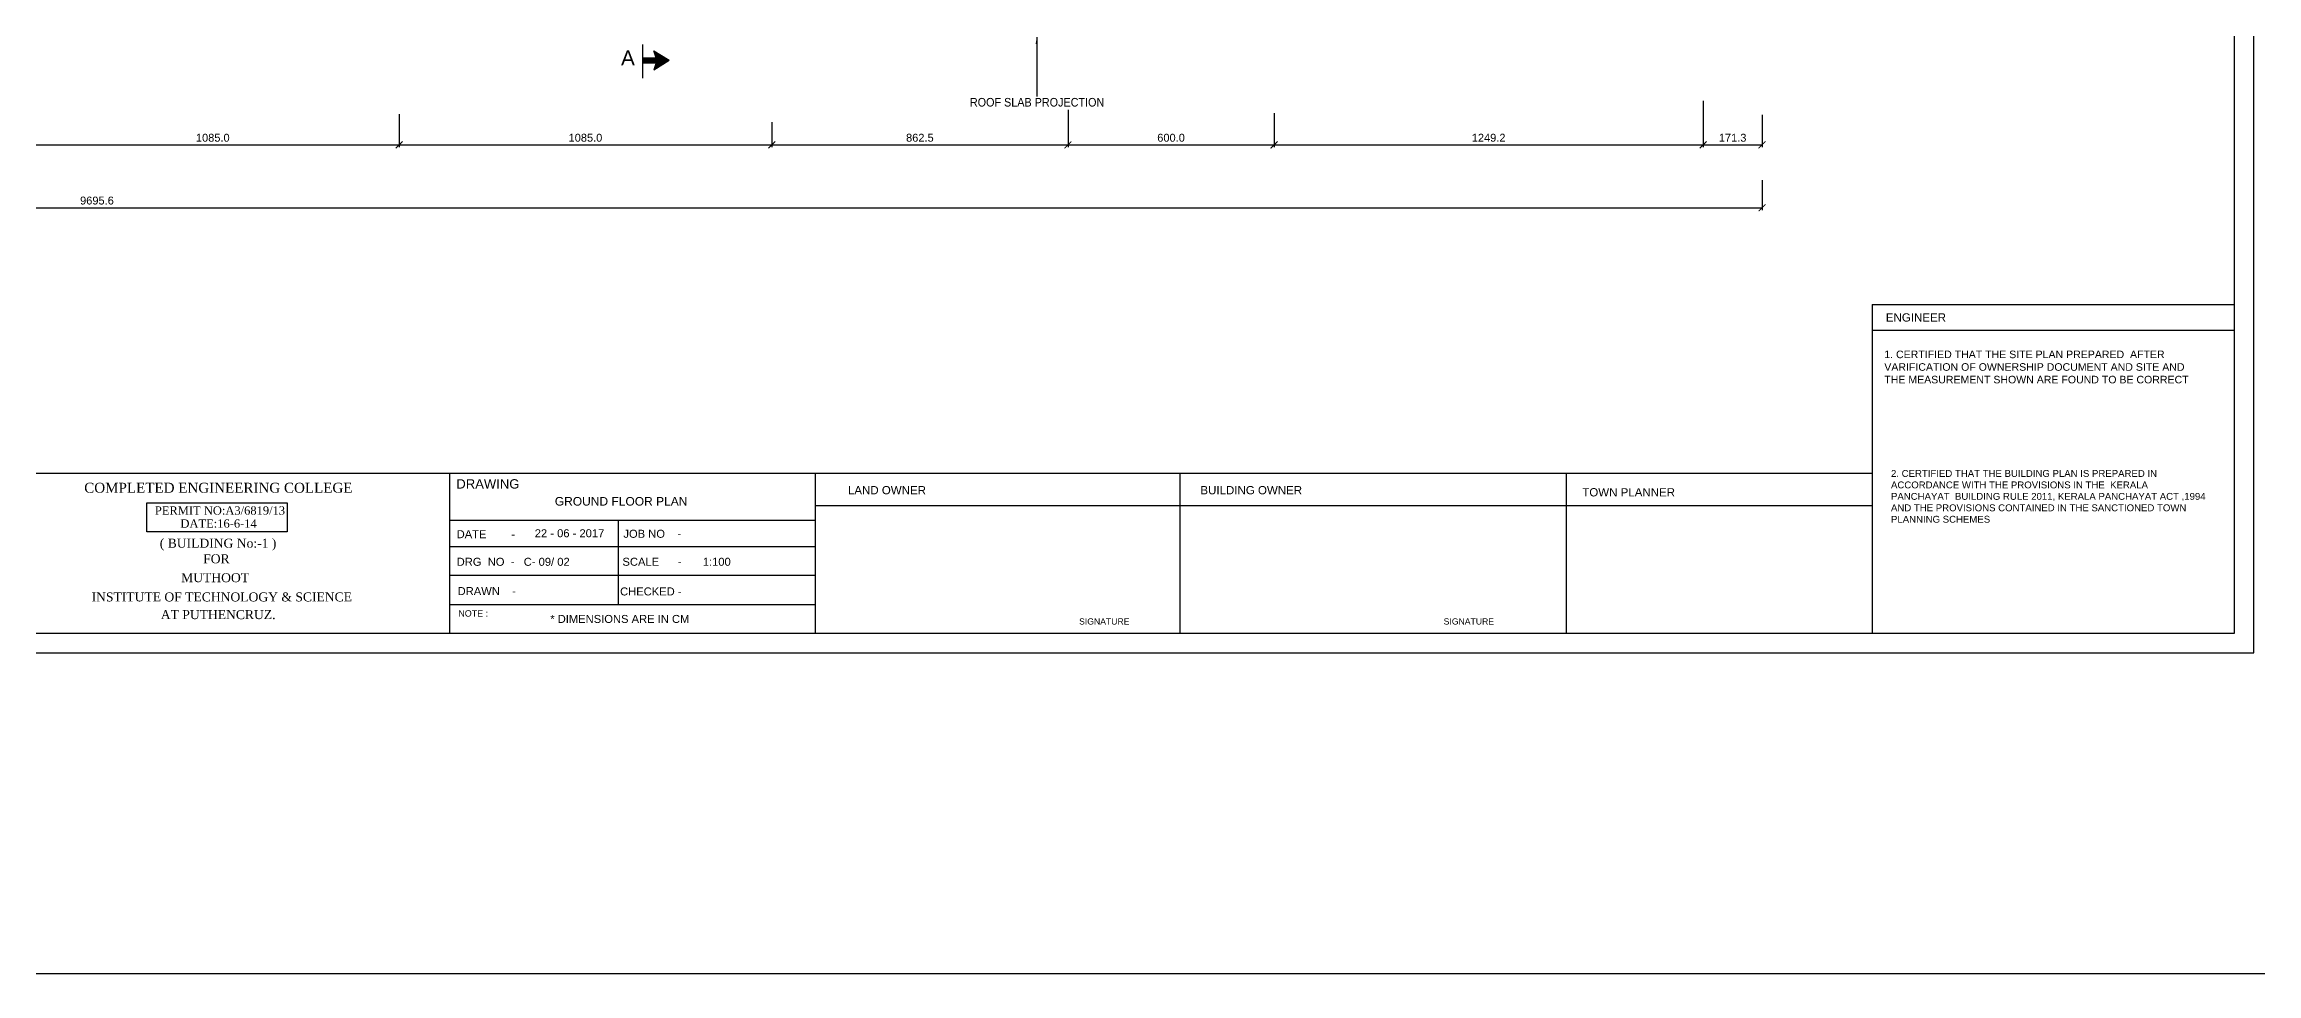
# Model space of a CAD drawing. Extents: x 53439 to 79867, y -144071 to -73305.
# Drawn here: x 67836 to 74278, y -144071 to -141365 of the extents above; entities that cross this region are included whole.
import ezdxf

# ---------------------------------------------------------------- set-up
doc = ezdxf.new("R2010")
doc.units = 0
doc.header["$LTSCALE"] = 0.1
doc.header["$MEASUREMENT"] = 0
doc.header["$PDMODE"] = 35
doc.header["$PDSIZE"] = -0.8
doc.layers.get('0').update_dxf_attribs({"linetype": 'CONTINUOUS'})
doc.layers.get('DEFPOINTS').update_dxf_attribs({"linetype": 'CONTINUOUS'})
for name, color, linetype in [('BOR', 200, 'CONTINUOUS'), ('BOR1', 230, 'CONTINUOUS'), ('HAT', 253, 'CONTINUOUS'), ('LAYER4', 130, 'CONTINUOUS'), ('TEXT', 7, 'CONTINUOUS'), ('THIN_HA', 253, 'CONTINUOUS'), ('WALL', 6, 'CONTINUOUS'), ('WIN', 102, 'CONTINUOUS')]:
    doc.layers.add(name, color=color, linetype=linetype)
doc.styles.add('1MM', font='arial.ttf')
doc.styles.add('2MM', font='arial.ttf', dxfattribs={"height": 100})
doc.styles.add('3MM', font='arial.ttf')
doc.styles.add('BORDER', font='times.ttf')
doc.styles.add('DIM', font='arial.ttf', dxfattribs={"width": 0.7, "height": 1})
doc.styles.add('DUTCH', font='arial.ttf')
doc.dimstyles.new('KRI', dxfattribs={"dimtxt": 23, "dimasz": 20, "dimexe": 7, "dimexo": 0, "dimgap": 9, "dimtad": 1, "dimdec": 1, "dimzin": 1, "dimtxsty": '1MM', "dimblk": 'ARCHTICK', "dimcen": 0.5, "dimclrd": 252, "dimclre": 252, "dimclrt": 7, "dimaunit": 1, "dimadec": 8, "dimazin": 3, "dimtfac": 1, "dimtdec": 1, "dimtmove": 0, "dimatfit": 3})

# ---------------------------------------------------------------- blocks, each defined once
blk = doc.blocks.new('A$C2D1352FE')
at = {"layer": 'HAT', "linetype": 'CONTINUOUS', "ltscale": 0.1}
blk.add_hatch(color=256, dxfattribs=at).paths.add_polyline_path([(65.2, 110.8), (25.3, 47), (54.5, 56.6), (54.5, 0), (75.9, 0), (75.9, 56.6), (105.2, 47)])
at = {"layer": 'WALL', "linetype": 'CONTINUOUS', "ltscale": 0.1}
for p, q in [((25.3, 47), (65.2, 110.8)), ((105.2, 47), (65.2, 110.8)), ((0, 0), (139.2, 0)), ((54.5, 56.6), (25.3, 47)), ((54.5, 0), (54.5, 56.6)), ((75.9, 0), (75.9, 56.6)), ((75.9, 56.6), (105.2, 47))]:
    blk.add_line(p, q, dxfattribs=at)
blk = doc.blocks.new('_ARCHTICK')
at = {"layer": 'WALL', "color": 0, "const_width": 0.15}
blk.add_lwpolyline([(-0.5, -0.5), (0.5, 0.5)], dxfattribs=at)
blk = doc.blocks.new('*D372')
at = {"layer": 'DEFPOINTS', "color": 0, "linetype": 'CONTINUOUS', "ltscale": 0.1}
for p in [(68869.3, -141569.1), (67784.3, -141623.7), (68869.3, -141658.4)]:
    blk.add_point(p, dxfattribs=at)
at = {"layer": 'WIN', "color": 252, "linetype": 'CONTINUOUS', "ltscale": 0.1}
for p, q in [((68869.3, -141569.1), (68869.3, -141665.4)), ((67784.3, -141623.7), (67784.3, -141665.4)), ((67784.3, -141658.4), (68869.3, -141658.4))]:
    blk.add_line(p, q, dxfattribs=at)
at = {"layer": 'WIN', "color": 252, "linetype": 'CONTINUOUS', "ltscale": 0.1, "xscale": 20, "yscale": 20, "zscale": 20, "rotation": 180}
blk.add_blockref('_ARCHTICK', (67784.3, -141658.4), dxfattribs=at)
at = {"layer": 'WIN', "color": 252, "linetype": 'CONTINUOUS', "ltscale": 0.1, "xscale": 20, "yscale": 20, "zscale": 20}
blk.add_blockref('_ARCHTICK', (68869.3, -141658.4), dxfattribs=at)
at = {"layer": 'WIN', "color": 7, "linetype": 'CONTINUOUS', "ltscale": 0.1, "insert": (68326.8, -141637.7), "char_height": 23, "attachment_point": 5, "style": '1MM'}
blk.add_mtext('1085.0', dxfattribs=at)
blk = doc.blocks.new('*D373')
at = {"layer": 'DEFPOINTS', "color": 0, "linetype": 'CONTINUOUS', "ltscale": 0.1}
for p in [(68869.3, -141569.1), (69954.3, -141592.2), (69954.3, -141658.4)]:
    blk.add_point(p, dxfattribs=at)
at = {"layer": 'WIN', "color": 252, "linetype": 'CONTINUOUS', "ltscale": 0.1}
for p, q in [((68869.3, -141569.1), (68869.3, -141665.4)), ((69954.3, -141592.2), (69954.3, -141665.4)), ((68869.3, -141658.4), (69954.3, -141658.4))]:
    blk.add_line(p, q, dxfattribs=at)
at = {"layer": 'WIN', "color": 252, "linetype": 'CONTINUOUS', "ltscale": 0.1, "xscale": 20, "yscale": 20, "zscale": 20, "rotation": 180}
blk.add_blockref('_ARCHTICK', (68869.3, -141658.4), dxfattribs=at)
at = {"layer": 'WIN', "color": 252, "linetype": 'CONTINUOUS', "ltscale": 0.1, "xscale": 20, "yscale": 20, "zscale": 20}
blk.add_blockref('_ARCHTICK', (69954.3, -141658.4), dxfattribs=at)
at = {"layer": 'WIN', "color": 7, "linetype": 'CONTINUOUS', "ltscale": 0.1, "insert": (69411.8, -141637.7), "char_height": 23, "attachment_point": 5, "style": '1MM'}
blk.add_mtext('1085.0', dxfattribs=at)
blk = doc.blocks.new('*D374')
at = {"layer": 'DEFPOINTS', "color": 0, "linetype": 'CONTINUOUS', "ltscale": 0.1}
for p in [(70816.8, -141556.8), (69954.3, -141592.2), (70816.8, -141658.4)]:
    blk.add_point(p, dxfattribs=at)
at = {"layer": 'WIN', "color": 252, "linetype": 'CONTINUOUS', "ltscale": 0.1}
for p, q in [((70816.8, -141556.8), (70816.8, -141665.4)), ((69954.3, -141592.2), (69954.3, -141665.4)), ((69954.3, -141658.4), (70816.8, -141658.4))]:
    blk.add_line(p, q, dxfattribs=at)
at = {"layer": 'WIN', "color": 252, "linetype": 'CONTINUOUS', "ltscale": 0.1, "xscale": 20, "yscale": 20, "zscale": 20, "rotation": 180}
blk.add_blockref('_ARCHTICK', (69954.3, -141658.4), dxfattribs=at)
at = {"layer": 'WIN', "color": 252, "linetype": 'CONTINUOUS', "ltscale": 0.1, "xscale": 20, "yscale": 20, "zscale": 20}
blk.add_blockref('_ARCHTICK', (70816.8, -141658.4), dxfattribs=at)
at = {"layer": 'WIN', "color": 7, "linetype": 'CONTINUOUS', "ltscale": 0.1, "insert": (70385.5, -141637.7), "char_height": 23, "attachment_point": 5, "style": '1MM'}
blk.add_mtext('862.5', dxfattribs=at)
blk = doc.blocks.new('*D375')
at = {"layer": 'DEFPOINTS', "color": 0, "linetype": 'CONTINUOUS', "ltscale": 0.1}
for p in [(70816.8, -141556.8), (71416.8, -141565.6), (71416.8, -141658.4)]:
    blk.add_point(p, dxfattribs=at)
at = {"layer": 'WIN', "color": 252, "linetype": 'CONTINUOUS', "ltscale": 0.1}
for p, q in [((70816.8, -141556.8), (70816.8, -141665.4)), ((71416.8, -141565.6), (71416.8, -141665.4)), ((70816.8, -141658.4), (71416.8, -141658.4))]:
    blk.add_line(p, q, dxfattribs=at)
at = {"layer": 'WIN', "color": 252, "linetype": 'CONTINUOUS', "ltscale": 0.1, "xscale": 20, "yscale": 20, "zscale": 20, "rotation": 180}
blk.add_blockref('_ARCHTICK', (70816.8, -141658.4), dxfattribs=at)
at = {"layer": 'WIN', "color": 252, "linetype": 'CONTINUOUS', "ltscale": 0.1, "xscale": 20, "yscale": 20, "zscale": 20}
blk.add_blockref('_ARCHTICK', (71416.8, -141658.4), dxfattribs=at)
at = {"layer": 'WIN', "color": 7, "linetype": 'CONTINUOUS', "ltscale": 0.1, "insert": (71116.8, -141637.7), "char_height": 23, "attachment_point": 5, "style": '1MM'}
blk.add_mtext('600.0', dxfattribs=at)
blk = doc.blocks.new('*D376')
at = {"layer": 'DEFPOINTS', "color": 0, "linetype": 'CONTINUOUS', "ltscale": 0.1}
for p in [(71416.8, -141565.6), (72666, -141530.3, 0), (72666, -141658.4)]:
    blk.add_point(p, dxfattribs=at)
at = {"layer": 'WIN', "color": 252, "linetype": 'CONTINUOUS', "ltscale": 0.1}
for p, q in [((71416.8, -141565.6), (71416.8, -141665.4)), ((72666, -141530.3), (72666, -141665.4)), ((71416.8, -141658.4), (72666, -141658.4))]:
    blk.add_line(p, q, dxfattribs=at)
at = {"layer": 'WIN', "color": 252, "linetype": 'CONTINUOUS', "ltscale": 0.1, "xscale": 20, "yscale": 20, "zscale": 20, "rotation": 180}
blk.add_blockref('_ARCHTICK', (71416.8, -141658.4), dxfattribs=at)
at = {"layer": 'WIN', "color": 252, "linetype": 'CONTINUOUS', "ltscale": 0.1, "xscale": 20, "yscale": 20, "zscale": 20}
blk.add_blockref('_ARCHTICK', (72666, -141658.4), dxfattribs=at)
at = {"layer": 'WIN', "color": 7, "linetype": 'CONTINUOUS', "ltscale": 0.1, "insert": (72041.4, -141637.7), "char_height": 23, "attachment_point": 5, "style": '1MM'}
blk.add_mtext('1249.2', dxfattribs=at)
blk = doc.blocks.new('*D377')
at = {"layer": 'DEFPOINTS', "color": 0, "linetype": 'CONTINUOUS', "ltscale": 0.1}
for p in [(63141.8, -141761.2), (72837.4, -141761.2, 0), (72837.4, -141841.4)]:
    blk.add_point(p, dxfattribs=at)
at = {"layer": 'WIN', "color": 252, "linetype": 'CONTINUOUS', "ltscale": 0.1}
for p, q in [((63141.8, -141761.2), (63141.8, -141848.4)), ((72837.4, -141761.2), (72837.4, -141848.4)), ((63141.8, -141841.4), (72837.4, -141841.4))]:
    blk.add_line(p, q, dxfattribs=at)
at = {"layer": 'WIN', "color": 252, "linetype": 'CONTINUOUS', "ltscale": 0.1, "xscale": 20, "yscale": 20, "zscale": 20, "rotation": 180}
blk.add_blockref('_ARCHTICK', (63141.8, -141841.4), dxfattribs=at)
at = {"layer": 'WIN', "color": 252, "linetype": 'CONTINUOUS', "ltscale": 0.1, "xscale": 20, "yscale": 20, "zscale": 20}
blk.add_blockref('_ARCHTICK', (72837.4, -141841.4), dxfattribs=at)
at = {"layer": 'WIN', "color": 7, "linetype": 'CONTINUOUS', "ltscale": 0.1, "insert": (67989.6, -141820.6), "char_height": 23, "attachment_point": 5, "style": '1MM'}
blk.add_mtext('9695.6', dxfattribs=at)
blk = doc.blocks.new('*D378')
at = {"layer": 'DEFPOINTS', "color": 0, "linetype": 'CONTINUOUS', "ltscale": 0.1}
for p in [(72666, -141571), (72837.4, -141571, 0), (72837.4, -141658.4)]:
    blk.add_point(p, dxfattribs=at)
at = {"layer": 'WIN', "color": 252, "linetype": 'CONTINUOUS', "ltscale": 0.1}
for p, q in [((72666, -141571), (72666, -141665.4)), ((72837.4, -141571), (72837.4, -141665.4)), ((72666, -141658.4), (72837.4, -141658.4))]:
    blk.add_line(p, q, dxfattribs=at)
at = {"layer": 'WIN', "color": 252, "linetype": 'CONTINUOUS', "ltscale": 0.1, "xscale": 20, "yscale": 20, "zscale": 20, "rotation": 180}
blk.add_blockref('_ARCHTICK', (72666, -141658.4), dxfattribs=at)
at = {"layer": 'WIN', "color": 252, "linetype": 'CONTINUOUS', "ltscale": 0.1, "xscale": 20, "yscale": 20, "zscale": 20}
blk.add_blockref('_ARCHTICK', (72837.4, -141658.4), dxfattribs=at)
at = {"layer": 'WIN', "color": 7, "linetype": 'CONTINUOUS', "ltscale": 0.1, "insert": (72751.7, -141637.7), "char_height": 23, "attachment_point": 5, "style": '1MM'}
blk.add_mtext('171.3', dxfattribs=at)

msp = doc.modelspace()

# ---------------------------------------------------------------- linework, layer by layer
at = {"layer": 'BOR', "linetype": 'CONTINUOUS'}
for p, q in [((73158.08, -142122.77), (73158.08, -143080.37)), ((73158.08, -142122.77), (74212.79, -142122.77)), ((73158.08, -142615.47), (67731.43, -142615.47)), ((69015.88, -142615.47), (69015.88, -143080.37)), ((69015.88, -142615.47), (69015.88, -143080.37)), ((70081.12, -142615.47), (70081.12, -143080.37)), ((71142.51, -142615.47), (71142.51, -143080.37)), ((72266.67, -142615.47), (72266.67, -143080.37)), ((70081.12, -142708.29), (73158.08, -142708.29))]:
    msp.add_line(p, q, dxfattribs=at)
at = {"layer": 'BOR'}
msp.add_lwpolyline([(74212.79, -134889.08), (58004.97, -134889.08), (58004.97, -143080.37), (74212.79, -143080.37)], close=True, dxfattribs=at)
at = {"layer": 'BOR1'}
for p, q in [((73158.08, -142198.06), (74212.79, -142198.06)), ((69015.88, -142750.86), (70081.12, -142750.86)), ((69015.88, -142750.86), (70081.12, -142750.86)), ((69507.21, -142750.86), (69507.21, -142996.86)), ((69015.88, -142827.76), (70081.12, -142827.76)), ((69015.88, -142910.63), (70081.12, -142910.63)), ((69015.88, -142996.86), (70081.12, -142996.86))]:
    msp.add_line(p, q, dxfattribs=at)
msp.add_lwpolyline([(74269.31, -134832.56), (57948.44, -134832.56), (57948.44, -143136.89), (74269.31, -143136.89)], close=True, dxfattribs=at)
at = {"layer": 'LAYER4'}
msp.add_lwpolyline([(68134.72, -142700.4), (68543.66, -142700.4), (68543.66, -142784.58), (68134.72, -142784.58)], close=True, dxfattribs=at)
at = {"layer": 'WALL', "color": 6, "linetype": 'CONTINUOUS', "ltscale": 0.1}
msp.add_lwpolyline([(53439.41, -73304.98), (79867.15, -73304.98), (79867.15, -144071.42), (53439.41, -144071.42)], close=True, dxfattribs=at)

# ---------------------------------------------------------------- block references
at = {"layer": 'HAT', "linetype": 'CONTINUOUS', "ltscale": 0.1, "xscale": 0.6999999999970896, "yscale": 0.6999999999970896, "zscale": 0.6999999999970896, "rotation": 270}
msp.add_blockref('A$C2D1352FE', (69578.24, -141366.45, -10.81), dxfattribs=at)

# ---------------------------------------------------------------- texts
at = {"style": 'DIM'}
msp.add_text('A', height=43, dxfattribs=at).set_placement((69515.5, -141426.5, -10.81))
at = {"layer": 'HAT', "linetype": 'CONTINUOUS', "ltscale": 0.1, "width": 916.654, "attachment_point": 1, "style": '1MM'}
for s, insert, char_height in [('1. CERTIFIED THAT THE SITE PLAN PREPARED  AFTER VARIFICATION OF OWNERSHIP DOCUMENT AND SITE AND THE MEASUREMENT SHOWN ARE FOUND TO BE CORRECT', (73193.35, -142257.28), 22), ('2. CERTIFIED THAT THE BUILDING PLAN IS PREPARED IN ACCORDANCE WITH THE PROVISIONS IN THE  KERALA PANCHAYAT  BUILDING RULE 2011, KERALA PANCHAYAT ACT ,1994 AND THE PROVISIONS CONTAINED IN THE SANCTIONED TOWN PLANNING SCHEMES', (73212.86, -142604.95), 20)]:
    msp.add_mtext(s, dxfattribs=dict(at, insert=insert, char_height=char_height))
at = {"layer": 'LAYER4'}
for s, height, style, p in [('ENGINEER', 24, '3MM', (73197.88, -142172.73)), ('DRAWING', 27.216, '3MM', (69035.94, -142658.92)), ('LAND OWNER', 24, '3MM', (70176.03, -142675.62)), ('BUILDING OWNER', 24, '3MM', (71202.22, -142675.62)), ('TOWN PLANNER', 24, '3MM', (72314.03, -142681.77)), ('DATE        -', 23.2943, '2MM', (69036.9, -142803.38)), ('22 - 06 - 2017', 23.2943, '2MM', (69264.2, -142800.68)), ('JOB NO    -', 23.2943, '2MM', (69522.35, -142802.19)), ('DRG  NO  -   C- 09/ 02', 23.2943, '2MM', (69036.9, -142883.73)), ('SCALE      -', 23.2943, '2MM', (69519.59, -142883.65)), ('1:100', 23.294, '2MM', (69753.44, -142883.65)), ('DRAWN    -', 23.294, '2MM', (69039.71, -142969)), ('CHECKED -', 23.294, '2MM', (69512.67, -142970.07)), ('NOTE :', 18.635, '2MM', (69041.68, -143031.67)), ('* DIMENSIONS ARE IN CM', 23.2943, '2MM', (69309.34, -143050.1)), ('SIGNATURE', 18, '3MM', (70849.06, -143054.79)), ('SIGNATURE', 18, '3MM', (71910.45, -143054.79))]:
    msp.add_text(s, height=height, dxfattribs=dict(at, style=style)).set_placement(p)
at = {"layer": 'TEXT', "style": 'DUTCH', "width": 0.9}
msp.add_text('ROOF SLAB PROJECTION', height=25, dxfattribs=at).set_placement((70531.13, -141546.71, -10.81))
at = {"layer": 'TEXT', "linetype": 'CONTINUOUS', "style": 'BORDER'}
for s, height, p in [('COMPLETED ENGINEERING COLLEGE  ', 29, (67952.59, -142671)), ('PERMIT NO:A3/6819/13', 24.0903, (68158.24, -142734.83, -211.45)), ('( BUILDING No:-1 )', 26.1852, (68172.57, -142831)), ('DATE:16-6-14', 24.0903, (68232.61, -142772.73, -211.45)), ('FOR', 26.185, (68298.85, -142876.51)), ('  MUTHOOT   ', 26.1852, (68214.93, -142931.46)), ('    INSTITUTE OF TECHNOLOGY & SCIENCE', 26.1852, (67934.48, -142987.5)), ('  AT PUTHENCRUZ.', 26.1852, (68155.7, -143039.03))]:
    msp.add_text(s, height=height, dxfattribs=at).set_placement(p)
at = {"layer": 'TEXT', "color": 7, "style": 'DUTCH'}
msp.add_text(' GROUND FLOOR PLAN', height=25, dxfattribs=at).set_placement((69312.9, -142708.53, -7.56))

# ---------------------------------------------------------------- dimensions: what is measured, and where the dimension line sits
at = {"layer": 'WIN', "linetype": 'CONTINUOUS', "ltscale": 0.1}
for base, p1, p2, picture, middle in [((68869.26, -141658.41, -10.81), (67784.26, -141623.71, -10.81), (68869.26, -141569.11, -10.81), '*D372', (68326.76, -141637.67, -10.81)), ((69954.26, -141658.41, -10.81), (68869.26, -141569.11, -10.81), (69954.26, -141592.17, -10.81), '*D373', (69411.76, -141637.67, -10.81)), ((70816.8, -141658.41, -10.81), (69954.26, -141592.17, -10.81), (70816.8, -141556.75, -10.81), '*D374', (70385.53, -141637.67, -10.81)), ((71416.8, -141658.41, -10.81), (70816.8, -141556.75, -10.81), (71416.8, -141565.61, -10.81), '*D375', (71116.8, -141637.67, -10.81)), ((72666.0463, -141658.4124, -10.8066), (71416.8046, -141565.6066, -10.8066), (72666.0463, -141530.3083, -10.8066), '*D376', (72041.4254, -141637.6692, -10.8066))]:
    dim = msp.add_linear_dim(base=base, p1=p1, p2=p2, dimstyle='KRI', override={"dimtmove": 1}, dxfattribs=at)
    dim.commit()
    dim.dimension.update_dxf_attribs({"geometry": picture, "text_midpoint": middle})
for base, p1, p2, picture, middle in [((72837.39, -141658.41, -10.81), (72666.05, -141571, -10.81), (72837.39, -141571, -10.81), '*D378', (72751.72, -141637.66, -10.81)), ((72837.39, -141841.37, -10.81), (63141.76, -141761.18, -10.81), (72837.39, -141761.18, -10.81), '*D377', (67989.58, -141820.63, -10.81))]:
    dim = msp.add_linear_dim(base=base, p1=p1, p2=p2, dimstyle='KRI', dxfattribs=at)
    dim.commit()
    dim.dimension.update_dxf_attribs({"geometry": picture, "text_midpoint": middle})

# ---------------------------------------------------------------- leaders
at = {"layer": 'THIN_HA', "color": 2, "linetype": 'CONTINUOUS', "ltscale": 0.1}
msp.add_leader([(70725.65, -141344.9, -10.81), (70725.65, -141517.41, -10.81)], dimstyle='KRI', override={"dimfxl": 0}, dxfattribs=at)

doc.saveas('drawing.dxf')
